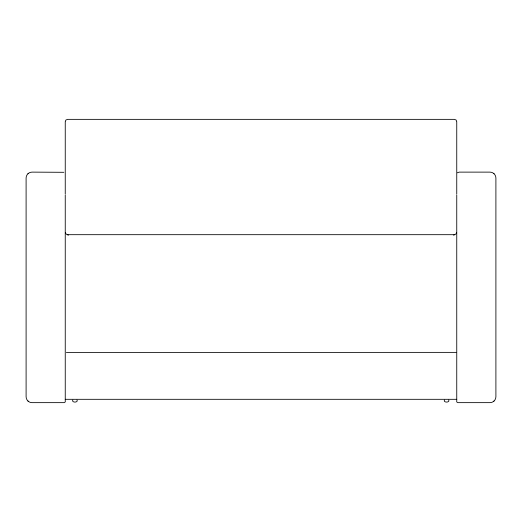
<?xml version="1.0" encoding="UTF-8"?>
<svg xmlns="http://www.w3.org/2000/svg" width="522" height="522" viewBox="0 0 522 522"><rect width="100%" height="100%" fill="white"/><g stroke="black" fill="none" stroke-linecap="round" stroke-linejoin="round"><path stroke-width="0.78" d="M65.27 121.469L65.889 120.027L67.671 119.355L454.329 119.355L456.111 120.027L456.73 121.469M65.178 402.038L64.128 402.645L31.973 402.645C28.841 402.716 26.028 399.911 26.1 396.772L26.1 177.995C26.028 174.857 28.841 172.051 31.973 172.123L63.841 172.306M456.822 402.038L457.872 402.645L490.027 402.645C493.159 402.716 495.972 399.911 495.9 396.772L495.9 177.995C495.972 174.857 493.159 172.051 490.027 172.123L459.171 172.123L457.389 172.795M27.92 173.741L28.358 173.363M493.642 401.405L494.08 401.026M456.111 352.376L66.372 352.435M67.671 234.685L454.329 234.685M65.25 399.31L456.75 399.31M493.642 173.363L494.08 173.741M27.92 401.026L28.358 401.405M456.75 121.835L456.75 193.923M456.75 194.843L456.75 401.568M65.25 121.835L65.25 193.923M65.25 194.843L65.25 401.568M68.454 235.174A5.872 3.393 0 0 1 65.322 232.681M456.678 232.681A5.872 3.393 0 0 1 453.546 235.174M448.613 400.054A2.349 1.357 0 0 1 446.578 402.084A2.349 1.357 0 0 1 444.548 400.054M76.943 400.054A2.349 1.357 0 0 1 74.907 402.084A2.349 1.357 0 0 1 72.878 400.054"/></g></svg>
